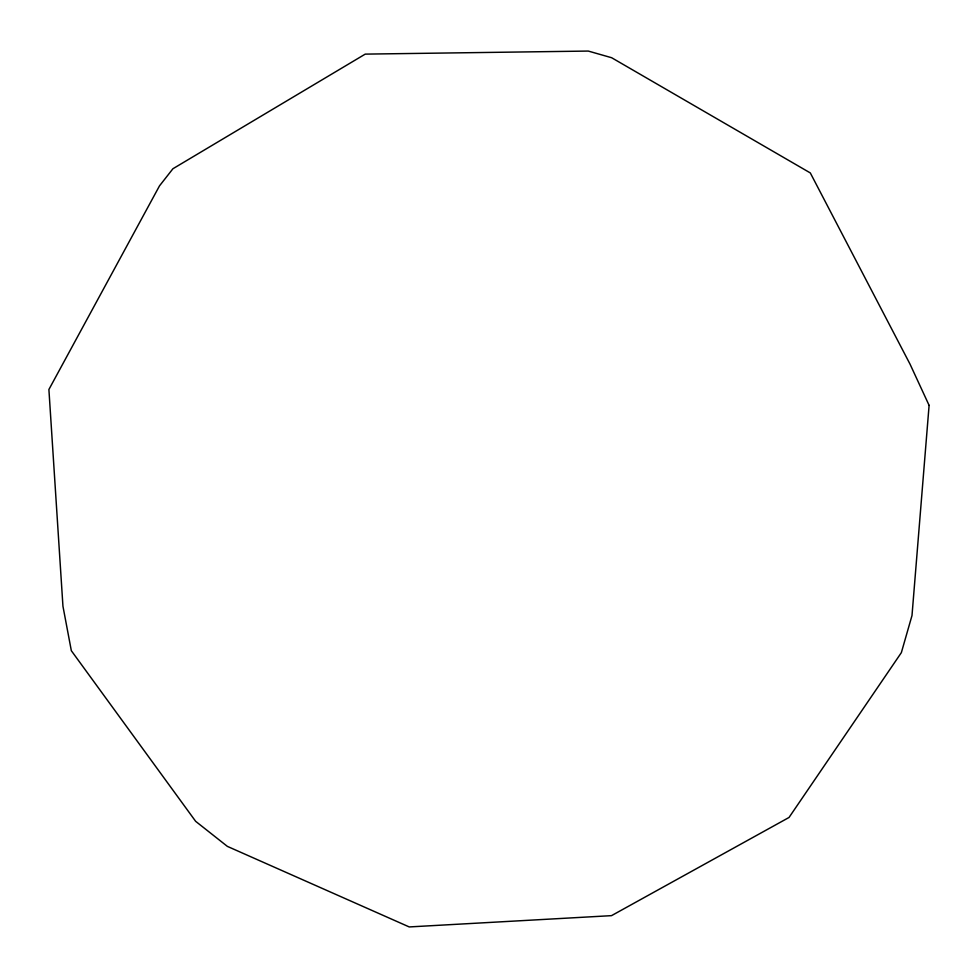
<?xml version="1.0" encoding="UTF-8"?>
<svg xmlns="http://www.w3.org/2000/svg" width="978" height="978" viewBox="0 0 978 978"><rect width="100%" height="100%" fill="white"/><g stroke="black" fill="none" stroke-linecap="round" stroke-linejoin="round"><path stroke-width="1.47" d="M929.1 405.369L911.997 615.541L901.361 652.632L789.038 817.461L611.507 915.652L409.232 926.936L227.361 846.373L195.637 821.312L71.333 650.7L62.947 606.238L48.9 389.501L159.5 185.869L172.923 168.742L365.234 54.12L588.267 51.064L611.641 57.726L810.31 172.935L910.053 364.183L929.1 405.369"/></g></svg>
